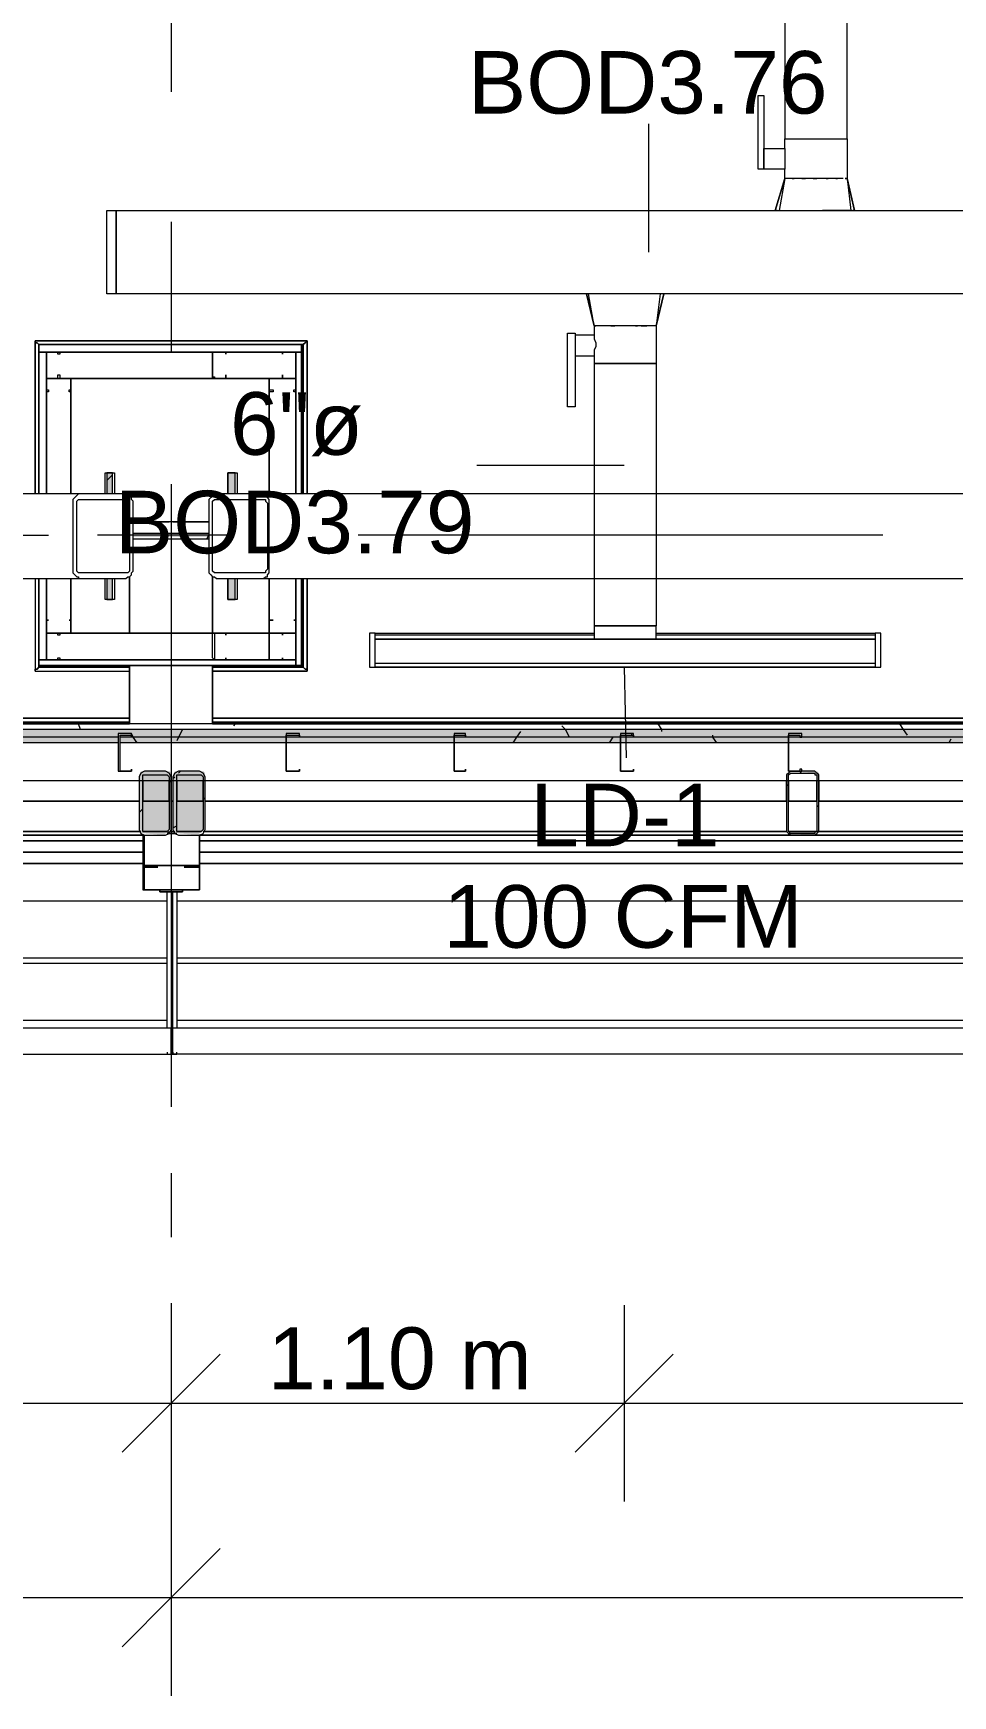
# Model space of a CAD drawing. Header units: metres. Extents: x -2 to 237, y -8 to 52.
# Drawn here: x 23.419 to 25.652, y 7.193 to 11.233 of the extents above; entities that cross this region are included whole.
import ezdxf

# ---------------------------------------------------------------- set-up
doc = ezdxf.new("R2010")
doc.units = ezdxf.units.M
doc.layers.add('HVAC - Ductos', color=5, linetype='Continuous', lineweight=0)
doc.layers.add('PDF2_Text', color=7, linetype='Continuous', lineweight=0)
doc.layers.add('PDF2_Geometry', color=7, linetype='Continuous', lineweight=0, true_color=0xaaaaaa)
doc.layers.add('PDF2_Solid Fills', color=7, linetype='Continuous', lineweight=0, true_color=0xffffff)
doc.styles.add('PDF Helvetica', font='')
doc.styles.get('PDF Helvetica').set_extended_font_data('Helvetica')

msp = doc.modelspace()

# ---------------------------------------------------------------- hatches: boundary and pattern name
at = {"layer": 'PDF2_Solid Fills', "lineweight": 0, "transparency": 33554559}
h = msp.add_hatch(color=256, dxfattribs=at)
h.paths.add_polyline_path([(23.662, 10.018), (23.662, 10.0089), (23.8455, 10.0089), (23.8455, 10.018)])
h.paths.add_polyline_path([(23.6115, 10.1143), (23.6115, 10.1648), (23.5978, 10.1648), (23.5978, 10.1143)])
h.paths.add_polyline_path([(23.6115, 9.908), (23.5978, 9.908), (23.5978, 9.8575), (23.6115, 9.8575)])
h.paths.add_polyline_path([(23.9096, 9.908), (23.8913, 9.908), (23.8913, 9.8575), (23.9096, 9.8575)])
h.paths.add_polyline_path([(23.8913, 10.1143), (23.9096, 10.1143), (23.9096, 10.1648), (23.8913, 10.1648)])
for points in [[(4.4593, 9.5227), (56.4401, 9.5227), (56.4401, 9.541), (4.4593, 9.541)], [(23.6758, 9.298), (23.6803, 9.298), (23.6803, 9.2888), (23.6895, 9.2888), (23.74, 9.2842), (23.74, 9.2888), (23.7492, 9.2934), (23.7537, 9.4348), (23.7537, 9.4356), (23.7492, 9.4401), (23.6803, 9.4401), (23.6758, 9.431)], [(23.8363, 9.4355), (23.8317, 9.4401), (23.7629, 9.4401), (23.7583, 9.431), (23.7583, 9.298), (23.7629, 9.298), (23.7629, 9.2888), (23.772, 9.2888), (23.8225, 9.2842), (23.8225, 9.2888), (23.8317, 9.2934)]]:
    msp.add_hatch(color=256, dxfattribs=at).paths.add_polyline_path(points)
h = msp.add_hatch(color=256, dxfattribs=at)
h.paths.add_polyline_path([(6.1562, 9.509), (6.1562, 9.5227), (4.4593, 9.5227), (4.4593, 9.509)])
h.paths.add_polyline_path([(55.7246, 9.5227), (55.7246, 9.509), (56.4538, 9.509), (56.4538, 9.5227)])
h.paths.add_polyline_path([(53.6929, 9.5227), (53.6929, 9.509), (55.72, 9.509), (55.72, 9.5227)])
h.paths.add_polyline_path([(50.8494, 9.5227), (50.8494, 9.509), (53.6883, 9.509), (53.6883, 9.5227)])
h.paths.add_polyline_path([(48.8177, 9.5227), (48.8177, 9.509), (50.8448, 9.509), (50.8448, 9.5227)])
h.paths.add_polyline_path([(45.9742, 9.5227), (45.9742, 9.509), (48.8131, 9.509), (48.8131, 9.5227)])
h.paths.add_polyline_path([(43.9425, 9.5227), (43.9425, 9.509), (45.9696, 9.509), (45.9696, 9.5227)])
h.paths.add_polyline_path([(43.1307, 9.5227), (43.1307, 9.509), (43.9379, 9.509), (43.9379, 9.5227)])
h.paths.add_polyline_path([(41.099, 9.5227), (41.099, 9.509), (43.1261, 9.509), (43.1261, 9.5227)])
h.paths.add_polyline_path([(39.0673, 9.5227), (39.0673, 9.509), (41.0944, 9.509), (41.0944, 9.5227)])
h.paths.add_polyline_path([(38.2555, 9.5227), (38.2555, 9.509), (39.0627, 9.509), (39.0627, 9.5227)])
h.paths.add_polyline_path([(36.2238, 9.5227), (36.2238, 9.509), (38.2509, 9.509), (38.2509, 9.5227)])
h.paths.add_polyline_path([(34.1921, 9.5227), (34.1921, 9.509), (36.2192, 9.509), (36.2192, 9.5227)])
h.paths.add_polyline_path([(33.3803, 9.5227), (33.3803, 9.509), (34.1875, 9.509), (34.1875, 9.5227)])
h.paths.add_polyline_path([(31.3486, 9.5227), (31.3486, 9.509), (33.3757, 9.509), (33.3757, 9.5227)])
h.paths.add_polyline_path([(28.5051, 9.5227), (28.5051, 9.509), (31.344, 9.509), (31.344, 9.5227)])
h.paths.add_polyline_path([(26.4734, 9.5227), (26.4734, 9.509), (28.5005, 9.509), (28.5005, 9.5227)])
h.paths.add_polyline_path([(23.6299, 9.5227), (23.6299, 9.509), (26.4688, 9.509), (26.4688, 9.5227)])
h.paths.add_polyline_path([(21.5982, 9.5227), (21.5982, 9.509), (23.6253, 9.509), (23.6253, 9.5227)])
h.paths.add_polyline_path([(20.7864, 9.5227), (20.7864, 9.509), (21.5936, 9.509), (21.5936, 9.5227)])
h.paths.add_polyline_path([(18.7547, 9.5227), (18.7547, 9.509), (20.7818, 9.509), (20.7818, 9.5227)])
h.paths.add_polyline_path([(16.7229, 9.5227), (16.7229, 9.509), (18.7501, 9.509), (18.7501, 9.5227)])
h.paths.add_polyline_path([(15.9112, 9.5227), (15.9112, 9.509), (16.7184, 9.509), (16.7184, 9.5227)])
h.paths.add_polyline_path([(13.8795, 9.5227), (13.8795, 9.509), (15.9066, 9.509), (15.9066, 9.5227)])
h.paths.add_polyline_path([(11.8478, 9.5227), (11.8478, 9.509), (13.8749, 9.509), (13.8749, 9.5227)])
h.paths.add_polyline_path([(11.036, 9.5227), (11.036, 9.509), (11.8432, 9.509), (11.8432, 9.5227)])
h.paths.add_polyline_path([(9.0043, 9.5227), (9.0043, 9.509), (11.0314, 9.509), (11.0314, 9.5227)])
h.paths.add_polyline_path([(6.1608, 9.5227), (6.1608, 9.509), (8.9997, 9.509), (8.9997, 9.5227)])
h = msp.add_hatch(color=256, dxfattribs=at)
h.paths.add_polyline_path([(25.2534, 9.4401), (25.3176, 9.4355), (25.3222, 9.431), (25.3222, 9.2934), (25.3268, 9.4349), (25.3268, 9.4356), (25.3222, 9.4401)])
h.paths.add_polyline_path([(25.3222, 9.2934), (25.3176, 9.2934), (25.3222, 9.2888)])
h.paths.add_polyline_path([(25.2534, 9.4355), (25.2488, 9.4355), (25.2488, 9.2934)])
h.paths.add_polyline_path([(25.3176, 9.2842), (25.3176, 9.2888), (25.258, 9.2888)])
h.paths.add_polyline_path([(25.258, 9.2888), (25.258, 9.2934), (25.2534, 9.2934)])

# ---------------------------------------------------------------- linework, layer by layer
at = {"layer": 'HVAC - Ductos', "lineweight": 0}
for points in [[(25.3864, 10.8802), (25.3727, 10.8802), (25.3543, 10.8802), (25.336, 10.8802), (25.3176, 10.8802), (25.2993, 10.8802), (25.281, 10.8802), (25.2626, 10.8802), (25.2534, 10.8802), (25.2488, 10.8802), (25.2443, 10.8802), (25.2443, 10.9032), (25.1938, 10.9032), (25.1938, 10.9078), (25.1938, 10.9124), (25.1938, 10.9169), (25.1938, 10.9215), (25.1938, 10.9261), (25.1938, 10.9353), (25.1938, 10.9399), (25.1938, 10.9445), (25.1938, 10.949), (25.1938, 10.9536), (25.2443, 10.9536), (25.2443, 10.9766), (25.2534, 10.9766), (25.2626, 10.9766), (25.281, 10.9766), (25.2993, 10.9766), (25.3176, 10.9766), (25.336, 10.9766), (25.3543, 10.9766), (25.3727, 10.9766), (25.3864, 10.9766), (25.391, 10.9766), (25.3956, 10.9766), (25.3956, 12.3433)], [(25.2443, 12.3433), (25.2443, 10.9766), (25.2534, 10.9766), (25.2626, 10.9766), (25.281, 10.9766), (25.2993, 10.9766), (25.3176, 10.9766), (25.336, 10.9766), (25.3543, 10.9766), (25.3727, 10.9766), (25.3864, 10.9766), (25.391, 10.9766), (25.3956, 10.9766), (25.3956, 10.8802), (25.391, 10.8802), (25.3956, 10.8802), (25.4048, 10.8023), (25.391, 10.8023), (25.3727, 10.8023), (25.3681, 10.8023), (25.3635, 10.8023), (25.3543, 10.8023), (25.3406, 10.8023), (25.336, 10.8023)], [(24.9141, 10.7014), (24.9141, 11.0133)], [(25.2443, 10.9536), (25.2443, 10.949), (25.2443, 10.9399), (25.2443, 10.9307), (25.2443, 10.9261), (25.2443, 10.9169), (25.2443, 10.9078), (25.2443, 10.9032)], [(25.2259, 10.8023), (25.2213, 10.8023), (25.2443, 10.8802), (25.2213, 10.8023), (25.2259, 10.8023), (25.2305, 10.8023), (25.2351, 10.8023), (25.2443, 10.8023)], [(25.2488, 10.8802), (25.2443, 10.8802), (25.2305, 10.8023)], [(25.2626, 10.8802), (25.2672, 10.8802)], [(25.3131, 10.8802), (25.3176, 10.8802), (25.3222, 10.8802)], [(25.3452, 10.8802), (25.3498, 10.8802)], [(25.3681, 10.8802), (25.3727, 10.8802)], [(25.414, 10.8023), (25.3956, 10.8802), (25.414, 10.8023)], [(25.2488, 10.8023), (25.2626, 10.8023), (25.2672, 10.8023)], [(25.2718, 10.8023), (25.2764, 10.8023), (25.2856, 10.8023), (25.2993, 10.8023), (25.3039, 10.8023), (25.3085, 10.8023), (25.3314, 10.8023)], [(25.4094, 10.8023), (25.414, 10.8023), (25.4094, 10.8023)], [(24.9416, 10.6005), (24.9324, 10.5225), (24.9278, 10.5225), (24.9232, 10.5225), (24.9095, 10.5225), (24.8957, 10.5225), (24.8773, 10.5225), (24.8545, 10.5225), (24.8361, 10.5225), (24.8177, 10.5225), (24.8039, 10.5225), (24.7902, 10.5225), (24.7856, 10.5225), (24.7811, 10.5225), (24.7811, 10.4996), (24.7352, 10.4996), (24.7352, 10.495), (24.7352, 10.4904), (24.7352, 10.4813), (24.7352, 10.4767), (24.7352, 10.4675), (24.7352, 10.4629), (24.7352, 10.4583), (24.7352, 10.4537), (24.7352, 10.4491), (24.7811, 10.4491), (24.7811, 10.4308), (24.7902, 10.4308), (24.8039, 10.4308), (24.8177, 10.4308), (24.8361, 10.4308), (24.8545, 10.4308), (24.8773, 10.4308), (24.8957, 10.4308), (24.9095, 10.4308), (24.9232, 10.4308), (24.9278, 10.4308), (24.9324, 10.4308), (24.9324, 9.7933), (24.9278, 9.7933), (24.9232, 9.7933), (24.9095, 9.7933), (24.8957, 9.7933), (24.8773, 9.7933), (24.8545, 9.7933), (24.8361, 9.7933), (24.8177, 9.7933), (24.8039, 9.7933), (24.7902, 9.7933), (24.7856, 9.7933), (24.7811, 9.7933), (24.7811, 9.7612), (24.7856, 9.7612), (24.7902, 9.7612), (24.8039, 9.7612), (24.8177, 9.7612), (24.8361, 9.7612), (24.8545, 9.7612), (24.8773, 9.7612), (24.8957, 9.7612), (24.9095, 9.7612), (24.9232, 9.7612), (24.9278, 9.7612), (24.9324, 9.7612), (24.9324, 9.7933), (24.9278, 9.7933)], [(24.7811, 10.6005), (24.7719, 10.6005), (24.7673, 10.6005), (24.7628, 10.6005), (24.7811, 10.5225), (24.7628, 10.6005)], [(24.7811, 10.5225), (24.7856, 10.5225), (24.7811, 10.5225), (24.7673, 10.6005)], [(24.8039, 10.6005), (24.7856, 10.6005)], [(24.9278, 10.6005), (24.9095, 10.6005), (24.9049, 10.6005), (24.9003, 10.6005), (24.8911, 10.6005), (24.8773, 10.6005), (24.8728, 10.6005), (24.8682, 10.6005), (24.8453, 10.6005), (24.8407, 10.6005), (24.8361, 10.6005), (24.8223, 10.6005), (24.8131, 10.6005), (24.8085, 10.6005)], [(24.9507, 10.6005), (24.9462, 10.6005), (24.9416, 10.6005), (24.9324, 10.6005)], [(24.9507, 10.6005), (24.9324, 10.5225), (24.9507, 10.6005)], [(24.9324, 10.5225), (24.9324, 10.4308), (24.9278, 10.4308), (24.9232, 10.4308), (24.9095, 10.4308), (24.8957, 10.4308), (24.8773, 10.4308), (24.8545, 10.4308), (24.8361, 10.4308), (24.8177, 10.4308), (24.8039, 10.4308), (24.7902, 10.4308), (24.7811, 10.4308), (24.7811, 9.7933), (24.7902, 9.7933), (24.8039, 9.7933), (24.8177, 9.7933), (24.8361, 9.7933), (24.8545, 9.7933), (24.8773, 9.7933), (24.8957, 9.7933), (24.9095, 9.7933), (24.9232, 9.7933), (24.9278, 9.7933), (24.9324, 9.7933)], [(24.7811, 10.4996), (24.7811, 10.495), (24.7811, 10.4904), (24.7856, 10.4813), (24.7856, 10.4721), (24.7811, 10.4629), (24.7811, 10.4583), (24.7811, 10.4537), (24.7811, 10.4491)], [(24.8545, 10.1831), (24.4967, 10.1831)], [(22.9787, 10.0134), (23.2172, 10.0134), (23.4556, 10.0134)], [(24.2491, 9.7429), (24.2491, 9.752), (24.2491, 9.7704), (24.2491, 9.775), (24.7811, 9.775)], [(24.7811, 9.7704), (24.2491, 9.7704)], [(24.2491, 9.7475), (24.2491, 9.752), (24.2491, 9.7566)], [(24.9324, 9.775), (25.4644, 9.775), (25.4644, 9.7704), (25.4644, 9.752), (25.4644, 9.7429)], [(25.4644, 9.7704), (24.9324, 9.7704)], [(25.4644, 9.7566), (25.4644, 9.752), (25.4644, 9.7475)], [(25.4644, 9.7199), (25.4644, 9.7107), (25.4644, 9.6924), (24.2491, 9.6924), (25.4644, 9.6924)], [(24.2491, 9.6924), (24.2491, 9.7107), (24.2491, 9.7199)], [(24.2491, 9.7062), (24.2491, 9.7107), (24.2491, 9.7153)], [(25.4644, 9.7153), (25.4644, 9.7107), (25.4644, 9.7062)], [(24.8545, 9.6924), (24.859, 9.4723)]]:
    msp.add_lwpolyline(points, dxfattribs=at)
for points in [[(25.1801, 11.0821), (25.1938, 11.0821), (25.1938, 10.9032), (25.1801, 10.9032)], [(25.2947, 10.8802), (25.2901, 10.8802), (25.2856, 10.8802), (25.2901, 10.8802)], [(23.5978, 10.6005), (23.5978, 10.8023), (23.6207, 10.8023), (23.6207, 10.6005)], [(26.6156, 10.6005), (23.6207, 10.6005), (23.6207, 10.8023), (26.6156, 10.8023)], [(25.414, 10.8023), (25.4094, 10.8023)], [(24.8223, 10.5225), (24.8269, 10.5225), (24.8315, 10.5225), (24.8269, 10.5225)], [(24.8819, 10.5225), (24.8865, 10.5225)], [(24.8957, 10.5225), (24.9095, 10.5225)], [(24.7168, 10.5042), (24.7352, 10.5042), (24.7352, 10.3254), (24.7168, 10.3254)], [(24.2353, 9.6924), (24.2491, 9.6924), (24.2491, 9.775), (24.2353, 9.775)], [(24.2491, 9.7612), (25.4644, 9.7612), (24.2491, 9.7612), (25.4644, 9.7612), (25.4644, 9.7016), (24.2491, 9.7016)], [(25.4781, 9.6924), (25.4781, 9.775), (25.4644, 9.775), (25.4644, 9.6924)]]:
    msp.add_lwpolyline(points, close=True, dxfattribs=at)
at = {"layer": 'HVAC - Ductos', "color": 252, "lineweight": 0, "true_color": 0x939598}
for points in [[(23.7537, 8.1423), (23.7537, 7.9037), (23.7537, 7.6653)], [(24.8545, 8.1423), (24.8545, 7.9037), (24.8545, 7.6653)], [(23.8729, 8.023), (23.7537, 7.9037), (23.6345, 7.7845)], [(24.9736, 8.023), (24.8545, 7.9037), (24.7352, 7.7845)], [(5.1014, 7.9037), (6.6928, 7.9037), (8.9309, 7.9037), (11.0635, 7.9037), (13.3337, 7.9037), (16.0626, 7.9037), (18.0301, 7.9037), (20.259, 7.9037), (22.4558, 7.9037), (23.7537, 7.9037), (24.8545, 7.9037), (27.1017, 7.9037), (29.4865, 7.9037), (31.665, 7.9037), (32.9583, 7.9037), (34.2701, 7.9037), (36.577, 7.9037)], [(23.7537, 7.6699), (23.7537, 7.4314), (23.7537, 7.1929)], [(23.8729, 7.5506), (23.7537, 7.4314), (23.6345, 7.3121)], [(5.1014, 7.4314), (14.5491, 7.4314), (23.7537, 7.4314), (32.9583, 7.4314), (42.163, 7.4314), (51.3722, 7.4314), (56.2108, 7.4314)]]:
    msp.add_lwpolyline(points, dxfattribs=at)
at = {"layer": 'PDF2_Geometry', "lineweight": 0}
for points in [[(56.408, 23.3686), (56.408, 21.8782), (55.3485, 21.8782), (55.3485, 21.8644), (56.408, 21.8644), (56.408, 9.5548), (4.4593, 9.5548)], [(56.408, 21.8644), (56.4538, 21.8644), (56.4401, 21.8644), (56.4217, 21.8644), (56.4217, 9.5548), (56.4217, 9.541), (4.4593, 9.541)], [(23.7537, 12.3616), (23.7537, 11.0912)], [(4.4593, 9.4172), (56.5456, 9.4172), (56.5456, 9.4401), (56.5456, 9.5089), (56.5456, 9.5548), (56.5456, 9.8483), (56.5456, 10.252), (56.5456, 10.6601), (56.5456, 11.0637)], [(23.7537, 10.7748), (23.7537, 10.4583)], [(23.4327, 10.4767), (23.4327, 10.4583), (24.0702, 10.4583), (24.0702, 10.4767), (23.4327, 10.4767), (23.4327, 10.1143), (23.4327, 10.4767), (23.4327, 10.1143), (19.7728, 10.1143)], [(23.4235, 10.4858), (23.4235, 10.1143)], [(23.4235, 10.4858), (23.4235, 10.1143)], [(23.4327, 10.4767), (24.0748, 10.4767), (23.4327, 10.4767)], [(24.0748, 10.4767), (23.4327, 10.4767)], [(23.4327, 10.4767), (24.0748, 10.4767)], [(23.4327, 10.1143), (23.4327, 10.4767), (23.4327, 10.1143)], [(23.4327, 10.1143), (23.4327, 10.4767), (23.4327, 10.1143)], [(23.4327, 10.4767), (24.0748, 10.4767), (23.4327, 10.4767)], [(24.0748, 10.4767), (23.4327, 10.4767)], [(24.0748, 10.4767), (23.4327, 10.4767), (24.0748, 10.4767)], [(24.0748, 10.4767), (24.0702, 10.4767)], [(24.0702, 10.4767), (24.0702, 10.1143)], [(24.0748, 10.4767), (24.0794, 10.4813), (24.084, 10.4858)], [(24.0748, 10.4767), (24.0794, 10.4813), (24.084, 10.4858)], [(24.0748, 10.3941), (24.0748, 10.4767)], [(24.0748, 10.4767), (24.0748, 10.1143)], [(24.0748, 10.1143), (24.0748, 10.4767)], [(24.0748, 10.4767), (24.0748, 10.1143)], [(24.0748, 10.1143), (24.0748, 10.4767)], [(24.0748, 10.1143), (24.0748, 10.4767)], [(24.0748, 10.1143), (24.0748, 10.4767)], [(24.0748, 10.1143), (24.0748, 10.4767)], [(24.0702, 10.1143), (24.0702, 10.4583), (24.0564, 10.4583), (23.451, 10.4583), (23.4327, 10.4583), (23.4327, 10.1143)], [(23.5749, 10.1143), (23.5106, 10.1143), (23.5106, 10.3941), (23.451, 10.3941), (23.451, 10.1143), (23.451, 10.4583), (23.451, 10.3941), (23.5106, 10.3941), (23.5106, 10.1143)], [(24.0564, 10.4583), (24.0564, 10.1143)], [(24.0564, 10.3941), (24.0564, 10.4583)], [(23.5106, 10.3941), (23.451, 10.3941)], [(23.451, 10.3941), (23.5106, 10.3941)], [(23.9922, 10.3941), (23.5106, 10.3941)], [(23.5106, 10.3941), (23.9922, 10.3941)], [(23.9922, 10.1143), (23.9922, 10.3941)], [(24.0564, 10.3941), (23.9922, 10.3941)], [(23.9922, 10.3941), (23.9922, 10.1143)], [(23.9922, 10.3941), (24.0564, 10.3941)], [(24.0564, 10.1143), (24.0564, 10.3941)], [(24.0748, 10.3941), (24.0748, 10.1143)], [(23.5932, 10.1143), (23.5932, 10.1648), (23.6161, 10.1648), (23.6161, 10.1143)], [(23.6115, 10.1143), (23.6115, 10.1648), (23.5978, 10.1648), (23.5978, 10.1143)], [(23.5978, 10.1465), (23.6115, 10.1602)], [(23.8913, 10.1143), (23.8913, 10.1648), (23.9143, 10.1648), (23.9143, 10.1143)], [(23.9097, 10.1143), (23.9097, 10.1648), (23.8913, 10.1648), (23.8913, 10.1143)], [(23.529, 10.1143), (19.2821, 10.1143), (19.2775, 10.1143), (19.2729, 10.1097), (19.2683, 10.1052), (19.2683, 10.1006), (19.2638, 10.096), (19.2638, 10.0914), (19.2638, 9.9355), (19.2638, 9.9263), (19.2683, 9.9217), (19.2683, 9.9172), (19.2729, 9.9126), (19.2775, 9.9126), (19.2821, 9.908), (23.529, 9.908)], [(23.7537, 10.1373), (23.7537, 9.1008)], [(23.9784, 9.908), (28.0694, 9.908), (28.074, 9.9126), (28.0786, 9.9172), (28.0832, 9.9217), (28.0832, 9.9263), (28.0832, 9.9355), (28.0832, 10.0914), (28.0832, 10.096), (28.0832, 10.1006), (28.0786, 10.1052), (28.074, 10.1097), (28.074, 10.1143), (28.0694, 10.1143), (23.9784, 10.1143)], [(27.7667, 10.1143), (24.0794, 10.1143)], [(23.772, 10.0456), (23.7675, 10.0456), (23.7629, 10.0456), (23.7583, 10.0456), (23.7629, 10.0456), (23.7675, 10.0456), (23.772, 10.0456), (23.8455, 10.0456), (23.662, 10.0456), (23.7308, 10.0456), (23.7354, 10.0456), (23.74, 10.0456), (23.7446, 10.0456), (23.7492, 10.0456), (23.7446, 10.0456), (23.74, 10.0456), (23.7354, 10.0456), (23.7308, 10.0456)], [(23.8913, 10.0134), (23.5749, 10.0134)], [(23.8455, 10.018), (23.662, 10.018)], [(23.662, 10.0043), (23.8455, 10.0043)], [(23.8409, 10.0043), (23.8455, 10.0134)], [(25.4827, 10.0134), (24.2078, 10.0134)], [(19.7728, 9.908), (23.4327, 9.908), (23.4327, 9.697), (24.0564, 9.697), (24.0564, 9.908), (24.0564, 9.7107), (24.0564, 9.697), (24.0702, 9.697), (24.0702, 9.908), (24.0702, 9.697), (24.0748, 9.697), (24.0748, 9.908), (24.0748, 9.6924), (24.0794, 9.6878), (24.084, 9.6878), (24.084, 9.6832), (24.084, 9.908), (24.084, 9.6832), (23.8546, 9.6832), (24.084, 9.6832), (23.8546, 9.6832), (24.084, 9.6832), (24.084, 9.908), (24.084, 9.6832), (24.084, 9.6878), (24.0794, 9.6878), (24.0748, 9.6924), (23.8546, 9.6924), (24.0748, 9.6924), (24.0794, 9.6878), (24.084, 9.6878), (24.084, 9.6832), (24.084, 9.6878), (24.0794, 9.6878), (24.0748, 9.6924), (23.8546, 9.6924), (24.0748, 9.6924), (23.8546, 9.6924), (24.0748, 9.6924), (24.0748, 9.908), (24.0748, 9.697), (24.0748, 9.908), (24.0748, 9.697), (23.8546, 9.697), (24.0748, 9.697), (23.9922, 9.697), (23.4327, 9.697), (23.4327, 9.775), (23.4327, 9.908), (23.4327, 9.6924), (23.4327, 9.908), (23.4327, 9.697), (23.4327, 9.7107), (24.0564, 9.7107), (23.9922, 9.7107), (23.9922, 9.775), (23.9922, 9.908), (23.9922, 9.775), (23.5106, 9.775), (23.451, 9.775), (23.451, 9.8071), (23.4556, 9.8071), (23.451, 9.8071), (23.451, 9.775), (23.5106, 9.775), (23.9922, 9.775), (23.9922, 9.7107), (23.451, 9.7107), (23.4327, 9.7107), (23.4327, 9.908), (23.4327, 9.6924), (23.4281, 9.6878), (23.4235, 9.6878), (23.4235, 9.6832), (23.4235, 9.6878), (23.4281, 9.6878), (23.4327, 9.6924), (23.4327, 9.908), (23.4327, 9.6924), (23.4327, 9.908)], [(23.4235, 9.908), (23.4235, 9.6832)], [(23.4235, 9.908), (23.4235, 9.6832)], [(23.4235, 9.908), (23.4235, 9.6832)], [(23.4235, 9.908), (23.4235, 9.6832)], [(23.4327, 9.908), (23.4327, 9.697), (23.4327, 9.908)], [(23.5106, 9.908), (23.5106, 9.775), (23.451, 9.775), (23.5106, 9.775), (23.5106, 9.8071), (23.5106, 9.775), (23.5106, 9.908), (23.5749, 9.908)], [(23.6161, 9.908), (23.6161, 9.8575), (23.5932, 9.8575), (23.5932, 9.908)], [(23.5978, 9.908), (23.5978, 9.8575), (23.6115, 9.8575), (23.6115, 9.908)], [(23.8546, 9.775), (23.8546, 9.9126), (23.8546, 9.775)], [(23.9143, 9.908), (23.9143, 9.8575), (23.8913, 9.8575), (23.8913, 9.908)], [(23.8913, 9.908), (23.8913, 9.8575), (23.9097, 9.8575), (23.9097, 9.908)], [(24.0748, 9.908), (24.0748, 9.6924), (24.0748, 9.908)], [(24.0748, 9.908), (24.0748, 9.6924), (24.0748, 9.908)], [(24.0794, 9.908), (27.7667, 9.908)], [(23.4235, 9.6832), (23.4235, 9.6878), (23.4281, 9.6878), (23.4327, 9.6924)], [(23.4235, 9.6832), (23.4235, 9.6878), (23.4281, 9.6878), (23.4327, 9.6924)], [(23.4235, 9.6832), (23.6529, 9.6832)], [(23.4235, 9.6832), (23.6529, 9.6832)], [(23.4235, 9.6832), (23.6529, 9.6832)], [(23.4235, 9.6832), (23.6529, 9.6832)], [(23.4327, 9.697), (24.0702, 9.697), (23.4327, 9.697)], [(23.6529, 9.6924), (23.4327, 9.6924), (23.6529, 9.6924)], [(23.4327, 9.6924), (23.6529, 9.6924)], [(23.6529, 9.6924), (23.4327, 9.6924), (23.6529, 9.6924)], [(23.4327, 9.6924), (23.6529, 9.6924)], [(14.65, 9.5548), (23.6529, 9.5548)], [(14.65, 9.5548), (23.6529, 9.5548)], [(14.65, 9.5548), (23.6529, 9.5548)], [(23.8546, 9.5548), (32.8575, 9.5548)], [(23.8546, 9.5548), (32.8575, 9.5548)], [(23.8546, 9.5548), (32.8575, 9.5548)], [(23.6253, 9.5089), (23.2217, 9.5089), (22.8136, 9.5089), (22.4099, 9.5089), (22.0018, 9.5089), (21.5982, 9.5089), (21.19, 9.5089), (20.7864, 9.5089)], [(23.6253, 9.5227), (23.2217, 9.5227), (22.8136, 9.5227), (22.4099, 9.5227), (22.0018, 9.5227), (21.5982, 9.5227)], [(26.4688, 9.5227), (26.0652, 9.5227), (25.657, 9.5227), (25.2534, 9.5227), (24.8453, 9.5227), (24.4417, 9.5227), (24.0335, 9.5227), (23.6299, 9.5227)], [(26.4688, 9.5089), (26.0652, 9.5089), (25.657, 9.5089), (25.2534, 9.5089), (24.8453, 9.5089), (24.4417, 9.5089), (24.0335, 9.5089), (23.6299, 9.5089)], [(23.6758, 9.4172), (23.6758, 9.3668)], [(23.6849, 9.4172), (23.6849, 9.3668)], [(23.7492, 9.4127), (23.7537, 9.4172), (23.7537, 9.3668)], [(23.7492, 9.3668), (23.7492, 9.4172)], [(23.7583, 9.4218), (23.7629, 9.4264)], [(23.7583, 9.4172), (23.7583, 9.3668)], [(23.7675, 9.4172), (23.7675, 9.3668)], [(23.772, 9.4355), (23.7766, 9.4401)], [(23.8317, 9.3668), (23.8317, 9.4172)], [(23.8363, 9.3668), (23.8363, 9.4172)], [(25.258, 9.4401), (25.2534, 9.4355), (25.2488, 9.431), (25.2488, 9.2934), (25.2534, 9.2888), (25.258, 9.2842), (25.3176, 9.2842), (25.3222, 9.2888), (25.3268, 9.2934), (25.3268, 9.431), (25.3222, 9.4355), (25.3176, 9.4401), (25.2856, 9.4401)], [(25.2488, 9.3668), (25.2488, 9.4172)], [(25.2534, 9.4172), (25.2534, 9.3668)], [(25.281, 9.4355), (25.2856, 9.4401)], [(25.3222, 9.3668), (25.3222, 9.4172)], [(25.3268, 9.4172), (25.3268, 9.3668)], [(23.8317, 9.3714), (23.8363, 9.376)], [(25.2488, 9.4035), (25.2534, 9.4081)], [(23.6758, 9.3393), (23.6849, 9.3484)], [(25.3222, 9.353), (25.3268, 9.3576)], [(23.7446, 9.2888), (23.7675, 9.2888), (23.7446, 9.2888), (23.7492, 9.2934)], [(23.7583, 9.3026), (23.7675, 9.3072)], [(23.6849, 9.2842), (23.6849, 9.2155), (23.6849, 9.2109), (23.6849, 9.2063), (23.6849, 9.2017), (23.6849, 9.1558), (23.6849, 9.1513), (23.7308, 9.1513), (23.6895, 9.1513), (23.6895, 9.1558), (23.6895, 9.2017), (23.6895, 9.2063), (23.6895, 9.2109), (23.6895, 9.2155), (23.6895, 9.2842)], [(23.7446, 9.2888), (23.7675, 9.2888), (23.7446, 9.2888)], [(23.7446, 9.2888), (23.7675, 9.2888), (23.7446, 9.2888)], [(25.2534, 9.2888), (25.258, 9.2888)], [(25.2488, 9.2155), (25.3222, 9.2155)], [(23.6895, 9.2109), (23.8225, 9.2109), (23.6849, 9.2109)], [(23.6849, 9.2063), (23.7216, 9.2063), (23.6895, 9.2063)], [(5.3444, 9.1467), (5.3582, 9.1467), (5.3444, 9.1467), (5.3444, 8.8165), (5.3398, 8.8165), (8.4126, 8.8165), (8.4081, 8.8165), (11.4855, 8.8165), (11.4763, 8.8165), (14.5537, 8.8165), (14.5491, 8.8165), (17.6219, 8.8165), (17.6173, 8.8165), (20.6901, 8.8165), (20.6855, 8.8165), (23.7583, 8.8165), (23.7537, 8.8165), (26.8265, 8.8165), (26.8219, 8.8165), (29.8947, 8.8165), (29.8901, 8.8165), (32.9629, 8.8165), (32.9583, 8.8165), (36.0312, 8.8165)], [(20.6901, 8.8165), (20.6855, 8.8165), (20.6855, 8.8027), (20.6855, 8.7843), (20.6855, 8.7706), (20.6855, 8.7614), (20.6855, 8.7568), (20.6855, 8.7522), (23.7583, 8.7522), (23.7583, 8.7568), (23.7583, 8.7614), (23.7583, 8.7706), (23.7583, 8.7843), (23.7583, 8.8027), (23.7583, 8.8165), (23.7583, 9.1467), (23.7537, 9.1467), (23.74, 9.1467), (23.7537, 9.1467), (23.7583, 9.1467), (23.7675, 9.1467)], [(20.6993, 9.1467), (20.6993, 8.8165), (23.7446, 8.8165), (23.7446, 9.1467), (23.74, 9.1467), (23.7446, 9.1467), (23.7308, 9.1467), (23.7812, 9.1467), (23.772, 9.1467), (23.7812, 9.1467), (23.7675, 9.1467), (23.7675, 8.8165), (26.8128, 8.8165), (26.8128, 9.1467)], [(23.7858, 9.1513), (23.7812, 9.1513), (23.8225, 9.1513), (23.7812, 9.1513), (23.7812, 9.1467), (23.7812, 9.1513), (23.7858, 9.1513), (23.7904, 9.1513), (23.7858, 9.1513), (23.7812, 9.1513), (23.7262, 9.1513), (23.7216, 9.1513), (23.7262, 9.1513), (23.7216, 9.1513), (23.7262, 9.1513), (23.7812, 9.1513), (23.7858, 9.1513), (23.7904, 9.1513)], [(23.7262, 9.1513), (23.7262, 9.1467)], [(23.7262, 9.1513), (23.7262, 9.1467)], [(23.7583, 9.1467), (23.7675, 9.1467), (23.7812, 9.1467), (23.772, 9.1467), (23.7812, 9.1467), (23.7308, 9.1467), (23.7446, 9.1467)], [(23.7537, 9.1467), (23.7537, 8.8165)], [(23.7446, 9.1237), (20.6993, 9.1237)], [(23.7537, 9.1008), (23.7537, 8.6238)], [(26.8128, 9.1237), (23.7675, 9.1237)], [(20.6993, 8.9861), (23.7446, 8.9861)], [(23.7446, 8.9724), (20.6993, 8.9724)], [(23.7675, 8.9861), (26.8128, 8.9861)], [(26.8128, 8.9724), (23.7675, 8.9724)], [(20.6993, 8.8348), (23.7446, 8.8348)], [(26.8265, 8.7522), (23.7537, 8.7522), (23.7537, 8.7568), (23.7537, 8.7614), (23.7537, 8.7706), (23.7537, 8.7843), (23.7537, 8.8027), (23.7537, 8.8165), (23.7583, 8.8165)], [(23.7675, 8.8348), (26.8128, 8.8348)], [(23.7446, 8.7568), (23.7446, 8.7522), (23.7537, 8.7522), (23.7537, 8.7568)], [(23.7583, 8.7568), (23.7583, 8.7522), (23.7675, 8.7522), (23.7675, 8.7568)], [(23.7537, 8.4633), (23.7537, 8.3074)]]:
    msp.add_lwpolyline(points, dxfattribs=at)
for points in [[(23.4235, 10.4858), (24.084, 10.4858), (24.0794, 10.4813), (24.0748, 10.4767), (23.4372, 10.4767), (24.0748, 10.4767), (24.0794, 10.4813), (24.084, 10.4858), (23.4235, 10.4858), (23.4235, 10.1143), (23.4235, 10.4858), (23.4235, 10.4813), (23.4281, 10.4813), (23.4327, 10.4767), (23.4327, 10.1143), (23.4327, 10.4767), (23.4281, 10.4813), (23.4235, 10.4813)], [(23.4235, 10.4858), (24.084, 10.4858), (24.084, 10.1143), (24.084, 10.4858), (24.084, 10.1143), (24.084, 10.4858), (23.4235, 10.4858), (23.4235, 10.4813), (23.4281, 10.4813), (23.4327, 10.4767), (23.4327, 10.1143), (23.4327, 10.3941), (23.4327, 10.4767), (23.4281, 10.4813), (23.4235, 10.4813)], [(24.0748, 10.4767), (24.0748, 10.1143)], [(23.451, 10.3941), (23.451, 10.3987), (23.451, 10.4583), (23.4832, 10.4583), (23.4832, 10.4537), (23.4786, 10.4537), (23.4786, 10.4583), (23.451, 10.4583), (23.451, 10.3987), (23.451, 10.3941), (23.4786, 10.3941), (23.4786, 10.4033), (23.4832, 10.4033), (23.4832, 10.3941)], [(23.8592, 10.3941), (23.8546, 10.3941), (23.8546, 10.3987), (23.8546, 10.4583), (23.8592, 10.4583), (23.8867, 10.4583), (23.8867, 10.4537), (23.8867, 10.4583), (23.8592, 10.4583), (23.8546, 10.4583), (23.8546, 10.3987), (23.8592, 10.3987), (23.8592, 10.3941), (23.8867, 10.3941)], [(24.0243, 10.4537), (24.0243, 10.4583)], [(24.0564, 10.4583), (24.0564, 10.3987), (24.0564, 10.3941), (24.0243, 10.3941), (24.0243, 10.4033), (24.0243, 10.3941), (24.0564, 10.3941), (24.0564, 10.3987), (24.0564, 10.4583), (24.0243, 10.4583)], [(23.451, 10.3941), (23.451, 10.3666), (23.4556, 10.3666), (23.4556, 10.362), (23.451, 10.362)], [(23.5106, 10.362), (23.5061, 10.362), (23.5061, 10.3666), (23.5106, 10.3666), (23.5106, 10.3941)], [(23.8867, 10.4033), (23.8867, 10.3941)], [(23.9922, 10.3941), (23.9968, 10.3941), (24.0564, 10.3941), (24.0564, 10.362), (24.0518, 10.362), (24.0518, 10.3666), (24.0564, 10.3666), (24.0564, 10.3941), (23.9968, 10.3941), (23.9922, 10.3941), (23.9922, 10.3666), (24.0014, 10.3666), (24.0014, 10.362), (23.9922, 10.362)], [(23.529, 10.1143), (23.5244, 10.1097), (23.5198, 10.1052), (23.5152, 10.1006), (23.5152, 10.096), (23.5152, 10.0914), (23.5152, 9.9355), (23.5152, 9.9263), (23.5152, 9.9217), (23.5198, 9.9172), (23.5244, 9.9126), (23.529, 9.9126), (23.529, 9.908), (23.6437, 9.908), (23.6483, 9.9126), (23.6529, 9.9126), (23.6575, 9.9172), (23.6575, 9.9217), (23.662, 9.9263), (23.662, 9.9355), (23.662, 10.0914), (23.662, 10.096), (23.6575, 10.1006), (23.6575, 10.1052), (23.6529, 10.1097), (23.6483, 10.1143), (23.6437, 10.1143)], [(23.9784, 9.908), (23.983, 9.9126), (23.9876, 9.9126), (23.9876, 9.9172), (23.9922, 9.9217), (23.9922, 9.9263), (23.9922, 9.9355), (23.9922, 10.0914), (23.9922, 10.096), (23.9922, 10.1006), (23.9876, 10.1052), (23.9876, 10.1097), (23.983, 10.1143), (23.9784, 10.1143), (23.8638, 10.1143), (23.8592, 10.1143), (23.8546, 10.1097), (23.85, 10.1052), (23.8455, 10.1006), (23.8455, 10.096), (23.8455, 10.0914), (23.8455, 9.9355), (23.8455, 9.9263), (23.8455, 9.9217), (23.85, 9.9172), (23.8546, 9.9126), (23.8592, 9.9126), (23.8638, 9.908)], [(23.5244, 9.9355), (23.5244, 10.0914), (23.5244, 10.096), (23.529, 10.1006), (23.6437, 10.1006), (23.6483, 10.1006), (23.6529, 10.096), (23.6529, 10.0914), (23.6529, 9.9355), (23.6529, 9.9309), (23.6529, 9.9263), (23.6483, 9.9217), (23.6437, 9.9217), (23.529, 9.9217), (23.5244, 9.9263), (23.5244, 9.9309)], [(23.9876, 10.0914), (23.9876, 9.9355), (23.9876, 9.9309), (23.983, 9.9263), (23.983, 9.9217), (23.9784, 9.9217), (23.8638, 9.9217), (23.8592, 9.9217), (23.8546, 9.9263), (23.8546, 9.9309), (23.8546, 9.9355), (23.8546, 10.0914), (23.8546, 10.096), (23.8592, 10.1006), (23.8638, 10.1006), (23.9784, 10.1006), (23.983, 10.1006), (23.983, 10.096)], [(23.451, 9.7107), (23.451, 9.908), (23.451, 9.775)], [(23.6529, 9.775), (23.6529, 9.9126)], [(23.5061, 9.8071), (23.5106, 9.8071)], [(24.0564, 9.775), (23.9968, 9.775), (23.9922, 9.775), (23.9922, 9.8071), (24.0014, 9.8071), (23.9922, 9.8071), (23.9922, 9.775), (23.9968, 9.775), (24.0564, 9.775), (24.0564, 9.8071)], [(24.0518, 9.8071), (24.0564, 9.8071)], [(23.451, 9.7107), (23.451, 9.7153), (23.451, 9.775), (23.4832, 9.775), (23.4832, 9.7704), (23.4786, 9.7704), (23.4786, 9.775), (23.451, 9.775), (23.451, 9.7153), (23.451, 9.7107), (23.4786, 9.7107), (23.4786, 9.7153), (23.4832, 9.7153), (23.4832, 9.7107)], [(23.8592, 9.7107), (23.8546, 9.7153), (23.8546, 9.775), (23.8592, 9.775), (23.8867, 9.775), (23.8867, 9.7704), (23.8867, 9.775), (23.8592, 9.775), (23.8592, 9.7153), (23.8592, 9.7107), (23.8867, 9.7107)], [(24.0243, 9.7704), (24.0243, 9.775)], [(24.0564, 9.775), (24.0564, 9.7153), (24.0564, 9.7107), (24.0243, 9.7107), (24.0243, 9.7153), (24.0243, 9.7107), (24.0564, 9.7107), (24.0564, 9.7153), (24.0564, 9.775), (24.0243, 9.775)], [(23.8867, 9.7153), (23.8867, 9.7107)], [(23.6529, 9.697), (23.4372, 9.697)], [(23.6529, 9.5548), (23.6529, 9.697)], [(23.8546, 9.5548), (23.8546, 9.697)], [(14.65, 9.5686), (23.6529, 9.5686)], [(14.65, 9.5594), (23.6529, 9.5594)], [(23.8546, 9.5686), (32.8575, 9.5686)], [(23.8546, 9.5594), (32.8575, 9.5594)], [(23.6575, 9.5319), (23.6299, 9.5319), (23.6253, 9.5319), (23.6253, 9.5273), (23.6253, 9.4401), (23.6299, 9.4401), (23.6575, 9.4401), (23.6575, 9.4447), (23.6575, 9.4401), (23.6299, 9.4401), (23.6299, 9.5273), (23.6575, 9.5273), (23.6575, 9.5227)], [(24.0656, 9.5319), (24.0335, 9.5319), (24.0335, 9.5273), (24.0335, 9.4401), (24.0656, 9.4401), (24.0656, 9.4447), (24.0656, 9.4401), (24.0335, 9.4401), (24.0335, 9.5273), (24.0656, 9.5273), (24.0656, 9.5227)], [(24.4692, 9.5319), (24.4417, 9.5319), (24.4417, 9.5273), (24.4417, 9.4401), (24.4692, 9.4401), (24.4692, 9.4447), (24.4692, 9.4401), (24.4417, 9.4401), (24.4417, 9.5273), (24.4692, 9.5273), (24.4692, 9.5227)], [(24.8773, 9.5319), (24.8499, 9.5319), (24.8453, 9.5319), (24.8453, 9.5273), (24.8453, 9.4401), (24.8499, 9.4401), (24.8773, 9.4401), (24.8773, 9.4447), (24.8773, 9.4401), (24.8499, 9.4401), (24.8453, 9.4401), (24.8453, 9.5273), (24.8499, 9.5273), (24.8773, 9.5273), (24.8773, 9.5227)], [(25.2856, 9.5319), (25.2534, 9.5319), (25.2534, 9.5273), (25.2534, 9.4401), (25.2856, 9.4401), (25.2856, 9.4447), (25.281, 9.4447), (25.281, 9.4401), (25.2534, 9.4401), (25.2534, 9.5273), (25.281, 9.5273), (25.281, 9.5227), (25.2856, 9.5227)], [(23.74, 9.4401), (23.6895, 9.4401), (23.6803, 9.4355), (23.6758, 9.4264), (23.6758, 9.298), (23.6803, 9.2888), (23.6895, 9.2842), (23.74, 9.2842), (23.7492, 9.2888), (23.7537, 9.298), (23.7537, 9.4264), (23.7492, 9.4355)], [(23.6849, 9.4264), (23.6849, 9.431), (23.6895, 9.431), (23.74, 9.431), (23.7446, 9.431), (23.7492, 9.4264), (23.7492, 9.298), (23.7446, 9.2934), (23.74, 9.2934), (23.6895, 9.2934), (23.6849, 9.2934), (23.6849, 9.298)], [(23.8225, 9.4401), (23.772, 9.4401), (23.7629, 9.4355), (23.7583, 9.4264), (23.7583, 9.298), (23.7629, 9.2888), (23.772, 9.2842), (23.8225, 9.2842), (23.8317, 9.2888), (23.8363, 9.298), (23.8363, 9.4264), (23.8317, 9.4355)], [(23.8225, 9.431), (23.8271, 9.431), (23.8317, 9.4264), (23.8317, 9.298), (23.8271, 9.2934), (23.8225, 9.2934), (23.772, 9.2934), (23.7675, 9.2934), (23.7675, 9.298), (23.7675, 9.4264), (23.7675, 9.431), (23.772, 9.431)], [(25.258, 9.4355), (25.3176, 9.4355), (25.3176, 9.431), (25.3222, 9.431), (25.3222, 9.2934), (25.3176, 9.2934), (25.3176, 9.2888), (25.258, 9.2888), (25.2534, 9.2934), (25.2534, 9.431)], [(22.2586, 9.3668), (23.6758, 9.3668)], [(23.6849, 9.3668), (23.7492, 9.3668)], [(23.7583, 9.3668), (23.7537, 9.3668)], [(23.8317, 9.3668), (23.7675, 9.3668)], [(25.2488, 9.3668), (23.8363, 9.3668)], [(25.2856, 9.3668), (25.3222, 9.3668), (25.2856, 9.3668), (25.2534, 9.3668)], [(25.3268, 9.3668), (26.7853, 9.3668)], [(23.6803, 9.2934), (22.254, 9.2934), (22.2174, 9.2934), (22.254, 9.2934)], [(23.7446, 9.2934), (23.6849, 9.2934)], [(23.7629, 9.2934), (23.7537, 9.2934)], [(23.8271, 9.2934), (23.7675, 9.2934)], [(25.2488, 9.2934), (23.8317, 9.2934)], [(25.2856, 9.2934), (25.2534, 9.2934)], [(26.7853, 9.2934), (25.3222, 9.2934), (25.2856, 9.2934), (25.3222, 9.2934)], [(23.6849, 9.2842), (22.2174, 9.2842)], [(23.6849, 9.2704), (22.2174, 9.2704)], [(25.2856, 9.2842), (23.8225, 9.2842)], [(23.8225, 9.1513), (23.8225, 9.1558), (23.8225, 9.2017), (23.8225, 9.2063), (23.8225, 9.2109), (23.8225, 9.2155), (23.8225, 9.2842), (23.8225, 9.2155), (23.8225, 9.2109), (23.8225, 9.2063), (23.8225, 9.2017), (23.8225, 9.1558)], [(25.2856, 9.2704), (23.8225, 9.2704)], [(26.7577, 9.2842), (25.2856, 9.2842)], [(26.7577, 9.2704), (25.2856, 9.2704)], [(23.6849, 9.2155), (22.2174, 9.2155), (20.7543, 9.2155), (22.2174, 9.2155)], [(23.6849, 9.243), (22.2174, 9.243)], [(25.2856, 9.243), (23.8225, 9.243)], [(23.8225, 9.2155), (25.2856, 9.2155), (26.7577, 9.2155), (25.2856, 9.2155)], [(26.7577, 9.243), (25.2856, 9.243)], [(23.8225, 9.2063), (23.7858, 9.2063)], [(23.7262, 9.1467), (23.7262, 9.1513)], [(23.7354, 9.1467), (23.7308, 9.1467), (23.7354, 9.1467), (23.7308, 9.1467), (23.7262, 9.1467), (23.7308, 9.1467)], [(23.7812, 9.1513), (23.7812, 9.1467)], [(23.7537, 9.1237), (23.7583, 9.1237)], [(23.7583, 8.9861), (23.7537, 8.9861)], [(23.7537, 8.9724), (23.7583, 8.9724)], [(23.7583, 8.8348), (23.7537, 8.8348)]]:
    msp.add_lwpolyline(points, close=True, dxfattribs=at)
at = {"layer": 'PDF2_Geometry', "color": 254, "lineweight": 0, "true_color": 0xeaeaea}
for points in [[(23.5336, 9.541), (23.529, 9.5548)], [(23.7812, 9.541), (23.772, 9.5227), (23.7675, 9.5135)], [(23.9097, 9.5548), (23.9051, 9.5502)], [(24.6022, 9.5365), (24.5931, 9.5227), (24.5839, 9.5089)], [(24.7214, 9.5227), (24.7122, 9.541), (24.7031, 9.5502)], [(24.9462, 9.5365), (24.9462, 9.541), (24.937, 9.5548)], [(25.5424, 9.5273), (25.5332, 9.541), (25.524, 9.5548)], [(23.6712, 9.5089), (23.662, 9.5227), (23.6575, 9.5319)], [(24.8269, 9.5227), (24.8177, 9.5089)], [(25.0791, 9.5089), (25.07, 9.5227), (25.07, 9.5273)], [(25.6478, 9.5181), (25.6432, 9.5089)]]:
    msp.add_lwpolyline(points, dxfattribs=at)
at = {"layer": 'PDF2_Geometry', "color": 254, "lineweight": 0, "true_color": 0xd2d2d2}
for points in [[(24.8728, 9.5273), (24.8728, 9.5319)], [(24.4417, 9.4769), (24.4417, 9.4815)]]:
    msp.add_lwpolyline(points, dxfattribs=at)
at = {"layer": 'PDF2_Geometry', "color": 252, "lineweight": 0, "true_color": 0x939598}
for points in [[(23.7537, 8.1468), (23.7537, 7.5139)], [(23.7537, 7.3534), (23.7537, 7.1929)]]:
    msp.add_lwpolyline(points, dxfattribs=at)

# ---------------------------------------------------------------- texts
at = {"layer": 'PDF2_Text', "lineweight": 0, "char_height": 0.15205, "attachment_point": 4, "style": 'PDF Helvetica'}
for s, insert in [('BOD3.76', (24.4747, 11.1131)), ('6"ø', (23.8968, 10.2829)), ('BOD3.79', (23.6171, 10.0444)), ('LD-1', (24.6261, 9.3335)), ('100 CFM', (24.4151, 9.0859))]:
    msp.add_mtext(s, dxfattribs=dict(at, insert=insert))
at = {"layer": 'PDF2_Text', "color": 252, "lineweight": 0, "true_color": 0x939598, "insert": (23.9886, 8.012), "char_height": 0.15017, "attachment_point": 4, "style": 'PDF Helvetica'}
msp.add_mtext('1.10 m', dxfattribs=at)

doc.saveas('drawing.dxf')
